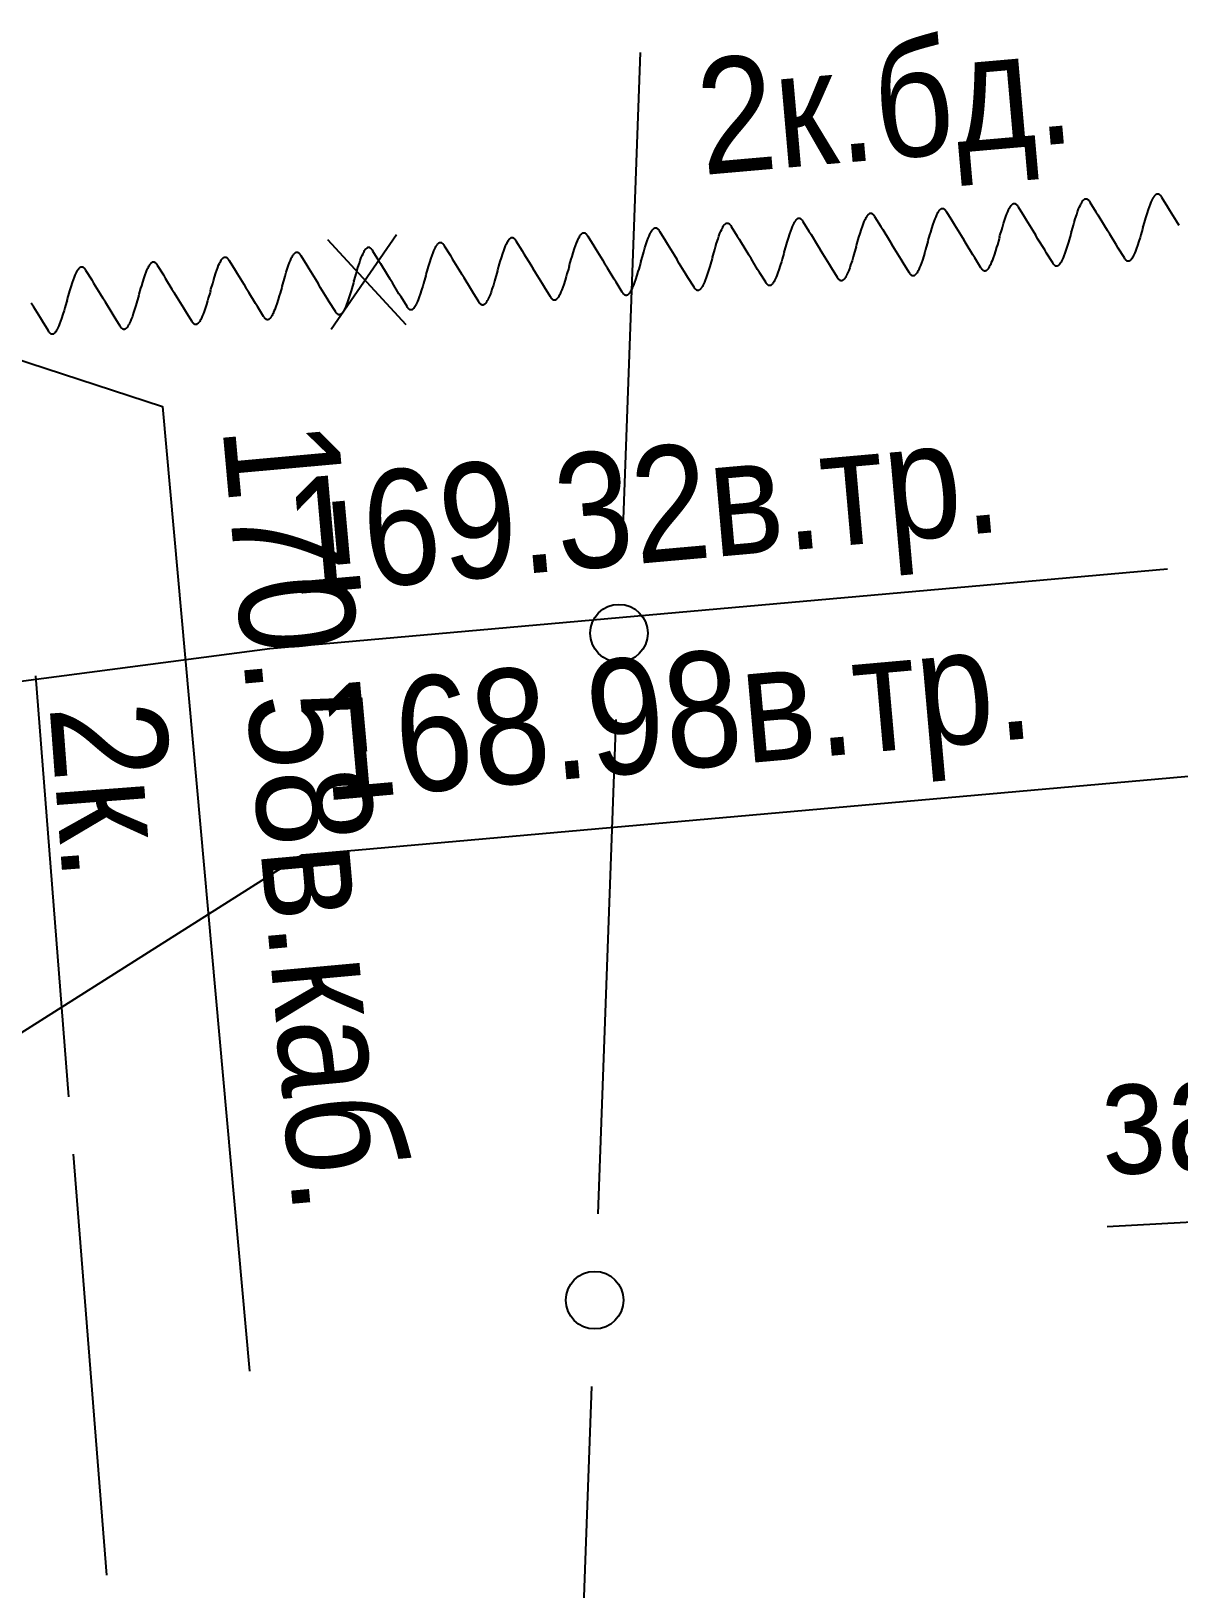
# Model space of a CAD drawing. Header units: metres. Extents: x -3947 to -3704, y 4976 to 6609.
# Drawn here: x -3830.78 to -3820.81, y 5859.31 to 5872.83 of the extents above; entities that cross this region are included whole.
import ezdxf
from ezdxf.enums import TextEntityAlignment as Align

# ---------------------------------------------------------------- set-up
doc = ezdxf.new("R2010")
doc.units = ezdxf.units.M
doc.header["$MEASUREMENT"] = 0
for name, color, linetype, lineweight in [('Водопровод', 7, 'Continuous', 25), ('Кабели', 7, 'Continuous', 25), ('Кабель защиты', 7, 'Continuous', 25), ('Кабель электрический', 7, 'Continuous', 25), ('Подземные коммуникации', 7, 'Continuous', 25)]:
    doc.layers.add(name, color=color, linetype=linetype, lineweight=lineweight)
doc.styles.add('Style-RUSSIAN_1251', font='RUSSIAN_1251.shx')

msp = doc.modelspace()

# ---------------------------------------------------------------- linework, layer by layer
at = {"layer": 'Водопровод', "linetype": 'Continuous', "flags": 128}
for points in [[(-3839.97, 5865.994), (-3828.704, 5867.472), (-3820.912, 5868.162)], [(-3836.523, 5860.556), (-3828.424, 5865.683), (-3820.633, 5866.374)]]:
    msp.add_lwpolyline(points, dxfattribs=at)
at = {"layer": 'Кабели', "linetype": 'Continuous'}
for p, q in [((-3825.491, 5872.642), (-3825.647, 5868.354)), ((-3825.702, 5866.855), (-3825.857, 5862.568)), ((-3825.912, 5861.069), (-3826.068, 5856.782))]:
    msp.add_line(p, q, dxfattribs=at)
for centre in [(-3825.674, 5867.605), (-3825.885, 5861.819)]:
    msp.add_circle(centre, 0.25, dxfattribs=at)
at = {"layer": 'Кабель защиты', "linetype": 'Continuous'}
for p, q in [((-3828.202, 5871.019), (-3827.523, 5870.284)), ((-3827.604, 5871.061), (-3828.171, 5870.238))]:
    msp.add_line(p, q, dxfattribs=at)
at = {"layer": 'Кабель защиты', "linetype": 'Continuous', "flags": 128}
for points in [[(-3821.748, 5871.081), (-3821.744, 5871.096), (-3821.73, 5871.145), (-3821.723, 5871.167), (-3821.713, 5871.2), (-3821.701, 5871.236), (-3821.693, 5871.261), (-3821.684, 5871.285), (-3821.677, 5871.302), (-3821.669, 5871.319), (-3821.664, 5871.33), (-3821.659, 5871.338), (-3821.655, 5871.346), (-3821.653, 5871.349), (-3821.651, 5871.352), (-3821.647, 5871.357), (-3821.644, 5871.361), (-3821.642, 5871.363), (-3821.639, 5871.365), (-3821.637, 5871.368), (-3821.634, 5871.37), (-3821.632, 5871.371), (-3821.63, 5871.372), (-3821.629, 5871.373), (-3821.627, 5871.373), (-3821.626, 5871.374), (-3821.624, 5871.374), (-3821.622, 5871.374), (-3821.62, 5871.374), (-3821.619, 5871.374), (-3821.618, 5871.374), (-3821.617, 5871.374), (-3821.616, 5871.374), (-3821.615, 5871.374), (-3821.613, 5871.373), (-3821.612, 5871.372), (-3821.61, 5871.371), (-3821.608, 5871.371), (-3821.608, 5871.37), (-3821.606, 5871.369), (-3821.605, 5871.368), (-3821.604, 5871.367), (-3821.603, 5871.366), (-3821.6, 5871.364), (-3821.599, 5871.362), (-3821.597, 5871.359), (-3821.594, 5871.356), (-3821.591, 5871.352), (-3821.587, 5871.345), (-3821.534, 5871.261), (-3821.517, 5871.233), (-3821.459, 5871.139), (-3821.437, 5871.102)], [(-3821.126, 5871.124), (-3821.121, 5871.138), (-3821.107, 5871.187), (-3821.1, 5871.209), (-3821.09, 5871.242), (-3821.079, 5871.279), (-3821.07, 5871.303), (-3821.061, 5871.327), (-3821.055, 5871.344), (-3821.047, 5871.361), (-3821.042, 5871.372), (-3821.037, 5871.381), (-3821.032, 5871.388), (-3821.03, 5871.391), (-3821.028, 5871.394), (-3821.024, 5871.4), (-3821.022, 5871.403), (-3821.019, 5871.405), (-3821.017, 5871.408), (-3821.014, 5871.41), (-3821.011, 5871.412), (-3821.009, 5871.413), (-3821.008, 5871.414), (-3821.006, 5871.415), (-3821.005, 5871.415), (-3821.003, 5871.416), (-3821.001, 5871.416), (-3821, 5871.417), (-3820.998, 5871.417), (-3820.997, 5871.417), (-3820.996, 5871.416), (-3820.995, 5871.416), (-3820.993, 5871.416), (-3820.992, 5871.416), (-3820.991, 5871.415), (-3820.989, 5871.415), (-3820.987, 5871.414), (-3820.986, 5871.413), (-3820.985, 5871.412), (-3820.984, 5871.411), (-3820.982, 5871.41), (-3820.981, 5871.409), (-3820.98, 5871.408), (-3820.978, 5871.406), (-3820.976, 5871.404), (-3820.974, 5871.402), (-3820.971, 5871.398), (-3820.969, 5871.394), (-3820.965, 5871.387), (-3820.912, 5871.303), (-3820.895, 5871.275), (-3820.837, 5871.181), (-3820.814, 5871.145)], [(-3823.616, 5870.955), (-3823.612, 5870.969), (-3823.597, 5871.019), (-3823.591, 5871.04), (-3823.581, 5871.073), (-3823.569, 5871.11), (-3823.561, 5871.134), (-3823.552, 5871.158), (-3823.545, 5871.175), (-3823.537, 5871.193), (-3823.532, 5871.203), (-3823.527, 5871.212), (-3823.523, 5871.219), (-3823.521, 5871.222), (-3823.519, 5871.226), (-3823.515, 5871.231), (-3823.512, 5871.234), (-3823.51, 5871.236), (-3823.507, 5871.239), (-3823.505, 5871.241), (-3823.502, 5871.243), (-3823.499, 5871.245), (-3823.498, 5871.245), (-3823.497, 5871.246), (-3823.495, 5871.247), (-3823.494, 5871.247), (-3823.492, 5871.247), (-3823.49, 5871.248), (-3823.488, 5871.248), (-3823.487, 5871.248), (-3823.486, 5871.248), (-3823.485, 5871.247), (-3823.484, 5871.247), (-3823.482, 5871.247), (-3823.481, 5871.246), (-3823.479, 5871.246), (-3823.477, 5871.245), (-3823.476, 5871.244), (-3823.475, 5871.243), (-3823.474, 5871.243), (-3823.473, 5871.242), (-3823.471, 5871.241), (-3823.47, 5871.24), (-3823.468, 5871.237), (-3823.467, 5871.235), (-3823.464, 5871.233), (-3823.462, 5871.229), (-3823.459, 5871.225), (-3823.455, 5871.219), (-3823.402, 5871.134), (-3823.385, 5871.106), (-3823.327, 5871.012), (-3823.305, 5870.976)], [(-3822.993, 5870.997), (-3822.989, 5871.012), (-3822.975, 5871.061), (-3822.968, 5871.083), (-3822.958, 5871.116), (-3822.946, 5871.152), (-3822.938, 5871.177), (-3822.929, 5871.2), (-3822.922, 5871.218), (-3822.914, 5871.235), (-3822.909, 5871.245), (-3822.905, 5871.254), (-3822.9, 5871.262), (-3822.898, 5871.265), (-3822.896, 5871.268), (-3822.892, 5871.273), (-3822.889, 5871.276), (-3822.887, 5871.279), (-3822.885, 5871.281), (-3822.882, 5871.283), (-3822.879, 5871.285), (-3822.877, 5871.287), (-3822.875, 5871.288), (-3822.874, 5871.288), (-3822.872, 5871.289), (-3822.871, 5871.289), (-3822.869, 5871.29), (-3822.867, 5871.29), (-3822.865, 5871.29), (-3822.864, 5871.29), (-3822.863, 5871.29), (-3822.862, 5871.29), (-3822.861, 5871.289), (-3822.86, 5871.289), (-3822.858, 5871.289), (-3822.857, 5871.288), (-3822.855, 5871.287), (-3822.854, 5871.286), (-3822.853, 5871.286), (-3822.851, 5871.285), (-3822.85, 5871.284), (-3822.849, 5871.283), (-3822.848, 5871.282), (-3822.845, 5871.279), (-3822.844, 5871.278), (-3822.842, 5871.275), (-3822.839, 5871.271), (-3822.837, 5871.268), (-3822.832, 5871.261), (-3822.779, 5871.176), (-3822.762, 5871.148), (-3822.705, 5871.055), (-3822.682, 5871.018)], [(-3822.371, 5871.039), (-3822.367, 5871.054), (-3822.352, 5871.103), (-3822.346, 5871.125), (-3822.336, 5871.158), (-3822.324, 5871.194), (-3822.315, 5871.219), (-3822.307, 5871.243), (-3822.3, 5871.26), (-3822.292, 5871.277), (-3822.287, 5871.288), (-3822.282, 5871.296), (-3822.278, 5871.304), (-3822.276, 5871.307), (-3822.273, 5871.31), (-3822.269, 5871.315), (-3822.267, 5871.318), (-3822.265, 5871.321), (-3822.262, 5871.323), (-3822.26, 5871.325), (-3822.256, 5871.328), (-3822.254, 5871.329), (-3822.253, 5871.33), (-3822.251, 5871.33), (-3822.25, 5871.331), (-3822.249, 5871.331), (-3822.246, 5871.332), (-3822.245, 5871.332), (-3822.243, 5871.332), (-3822.242, 5871.332), (-3822.241, 5871.332), (-3822.24, 5871.332), (-3822.238, 5871.332), (-3822.237, 5871.331), (-3822.236, 5871.331), (-3822.234, 5871.33), (-3822.232, 5871.329), (-3822.231, 5871.329), (-3822.23, 5871.328), (-3822.229, 5871.327), (-3822.227, 5871.326), (-3822.226, 5871.325), (-3822.225, 5871.324), (-3822.223, 5871.322), (-3822.221, 5871.32), (-3822.219, 5871.317), (-3822.216, 5871.313), (-3822.214, 5871.31), (-3822.21, 5871.303), (-3822.157, 5871.219), (-3822.14, 5871.19), (-3822.082, 5871.097), (-3822.06, 5871.06)], [(-3825.484, 5870.828), (-3825.479, 5870.843), (-3825.465, 5870.892), (-3825.458, 5870.914), (-3825.448, 5870.947), (-3825.437, 5870.983), (-3825.428, 5871.008), (-3825.419, 5871.032), (-3825.413, 5871.049), (-3825.405, 5871.066), (-3825.4, 5871.077), (-3825.395, 5871.085), (-3825.39, 5871.093), (-3825.388, 5871.096), (-3825.386, 5871.099), (-3825.382, 5871.104), (-3825.38, 5871.107), (-3825.377, 5871.11), (-3825.375, 5871.112), (-3825.372, 5871.114), (-3825.369, 5871.117), (-3825.367, 5871.118), (-3825.366, 5871.119), (-3825.364, 5871.119), (-3825.363, 5871.12), (-3825.361, 5871.12), (-3825.359, 5871.121), (-3825.358, 5871.121), (-3825.356, 5871.121), (-3825.355, 5871.121), (-3825.354, 5871.121), (-3825.353, 5871.121), (-3825.351, 5871.121), (-3825.35, 5871.12), (-3825.349, 5871.12), (-3825.347, 5871.119), (-3825.345, 5871.118), (-3825.344, 5871.118), (-3825.343, 5871.117), (-3825.342, 5871.116), (-3825.34, 5871.115), (-3825.339, 5871.114), (-3825.338, 5871.113), (-3825.336, 5871.111), (-3825.334, 5871.109), (-3825.332, 5871.106), (-3825.329, 5871.102), (-3825.327, 5871.099), (-3825.323, 5871.092), (-3825.27, 5871.008), (-3825.253, 5870.979), (-3825.195, 5870.886), (-3825.172, 5870.849)], [(-3824.861, 5870.87), (-3824.857, 5870.885), (-3824.842, 5870.934), (-3824.836, 5870.956), (-3824.826, 5870.989), (-3824.814, 5871.025), (-3824.806, 5871.05), (-3824.797, 5871.074), (-3824.79, 5871.091), (-3824.782, 5871.108), (-3824.777, 5871.119), (-3824.772, 5871.127), (-3824.768, 5871.135), (-3824.766, 5871.138), (-3824.764, 5871.141), (-3824.76, 5871.146), (-3824.757, 5871.15), (-3824.755, 5871.152), (-3824.752, 5871.154), (-3824.75, 5871.157), (-3824.747, 5871.159), (-3824.745, 5871.16), (-3824.743, 5871.161), (-3824.742, 5871.162), (-3824.74, 5871.162), (-3824.739, 5871.163), (-3824.737, 5871.163), (-3824.735, 5871.163), (-3824.733, 5871.163), (-3824.732, 5871.163), (-3824.731, 5871.163), (-3824.73, 5871.163), (-3824.729, 5871.163), (-3824.728, 5871.163), (-3824.726, 5871.162), (-3824.725, 5871.161), (-3824.723, 5871.16), (-3824.721, 5871.16), (-3824.72, 5871.159), (-3824.719, 5871.158), (-3824.718, 5871.157), (-3824.717, 5871.156), (-3824.715, 5871.155), (-3824.713, 5871.153), (-3824.712, 5871.151), (-3824.709, 5871.148), (-3824.707, 5871.145), (-3824.704, 5871.141), (-3824.7, 5871.134), (-3824.647, 5871.05), (-3824.63, 5871.022), (-3824.572, 5870.928), (-3824.55, 5870.891)], [(-3824.239, 5870.913), (-3824.234, 5870.927), (-3824.22, 5870.976), (-3824.213, 5870.998), (-3824.203, 5871.031), (-3824.192, 5871.068), (-3824.183, 5871.092), (-3824.174, 5871.116), (-3824.167, 5871.133), (-3824.16, 5871.15), (-3824.154, 5871.161), (-3824.15, 5871.17), (-3824.145, 5871.177), (-3824.143, 5871.18), (-3824.141, 5871.183), (-3824.137, 5871.189), (-3824.134, 5871.192), (-3824.132, 5871.194), (-3824.13, 5871.197), (-3824.127, 5871.199), (-3824.124, 5871.201), (-3824.122, 5871.202), (-3824.121, 5871.203), (-3824.119, 5871.204), (-3824.118, 5871.204), (-3824.116, 5871.205), (-3824.114, 5871.205), (-3824.112, 5871.206), (-3824.11, 5871.206), (-3824.11, 5871.206), (-3824.108, 5871.205), (-3824.107, 5871.205), (-3824.106, 5871.205), (-3824.105, 5871.205), (-3824.104, 5871.204), (-3824.102, 5871.204), (-3824.1, 5871.203), (-3824.099, 5871.202), (-3824.098, 5871.201), (-3824.097, 5871.2), (-3824.095, 5871.199), (-3824.094, 5871.198), (-3824.093, 5871.197), (-3824.091, 5871.195), (-3824.089, 5871.193), (-3824.087, 5871.191), (-3824.084, 5871.187), (-3824.082, 5871.183), (-3824.077, 5871.176), (-3824.025, 5871.092), (-3824.007, 5871.064), (-3823.95, 5870.97), (-3823.927, 5870.934)], [(-3821.748, 5871.081), (-3821.752, 5871.067), (-3821.767, 5871.018), (-3821.773, 5870.996), (-3821.783, 5870.963), (-3821.795, 5870.926), (-3821.804, 5870.902), (-3821.812, 5870.878), (-3821.819, 5870.861), (-3821.827, 5870.843), (-3821.832, 5870.833), (-3821.837, 5870.824), (-3821.841, 5870.817), (-3821.843, 5870.814), (-3821.846, 5870.811), (-3821.85, 5870.805), (-3821.852, 5870.802), (-3821.854, 5870.8), (-3821.857, 5870.797), (-3821.859, 5870.795), (-3821.863, 5870.793), (-3821.865, 5870.792), (-3821.866, 5870.791), (-3821.868, 5870.79), (-3821.869, 5870.79), (-3821.871, 5870.789), (-3821.873, 5870.789), (-3821.874, 5870.788), (-3821.876, 5870.788), (-3821.877, 5870.788), (-3821.878, 5870.788), (-3821.879, 5870.789), (-3821.881, 5870.789), (-3821.882, 5870.789), (-3821.883, 5870.79), (-3821.885, 5870.79), (-3821.887, 5870.791), (-3821.888, 5870.792), (-3821.889, 5870.793), (-3821.89, 5870.794), (-3821.892, 5870.795), (-3821.893, 5870.796), (-3821.894, 5870.797), (-3821.896, 5870.799), (-3821.898, 5870.801), (-3821.9, 5870.803), (-3821.903, 5870.807), (-3821.905, 5870.811), (-3821.909, 5870.818), (-3821.962, 5870.902), (-3821.979, 5870.93), (-3822.037, 5871.024), (-3822.059, 5871.06)], [(-3821.126, 5871.124), (-3821.13, 5871.109), (-3821.144, 5871.06), (-3821.151, 5871.038), (-3821.161, 5871.005), (-3821.173, 5870.969), (-3821.181, 5870.944), (-3821.19, 5870.92), (-3821.197, 5870.903), (-3821.205, 5870.886), (-3821.21, 5870.875), (-3821.214, 5870.867), (-3821.219, 5870.859), (-3821.221, 5870.856), (-3821.223, 5870.853), (-3821.227, 5870.848), (-3821.23, 5870.844), (-3821.232, 5870.842), (-3821.234, 5870.84), (-3821.237, 5870.837), (-3821.24, 5870.835), (-3821.242, 5870.834), (-3821.244, 5870.833), (-3821.245, 5870.832), (-3821.247, 5870.832), (-3821.248, 5870.831), (-3821.25, 5870.831), (-3821.252, 5870.831), (-3821.254, 5870.831), (-3821.255, 5870.831), (-3821.256, 5870.831), (-3821.257, 5870.831), (-3821.258, 5870.831), (-3821.259, 5870.831), (-3821.261, 5870.832), (-3821.262, 5870.832), (-3821.264, 5870.833), (-3821.265, 5870.834), (-3821.266, 5870.835), (-3821.268, 5870.836), (-3821.269, 5870.837), (-3821.27, 5870.838), (-3821.271, 5870.839), (-3821.274, 5870.841), (-3821.275, 5870.843), (-3821.277, 5870.846), (-3821.28, 5870.849), (-3821.282, 5870.853), (-3821.287, 5870.86), (-3821.34, 5870.944), (-3821.357, 5870.972), (-3821.414, 5871.066), (-3821.437, 5871.102)], [(-3827.974, 5870.659), (-3827.97, 5870.674), (-3827.955, 5870.723), (-3827.949, 5870.745), (-3827.939, 5870.778), (-3827.927, 5870.814), (-3827.919, 5870.839), (-3827.91, 5870.863), (-3827.903, 5870.88), (-3827.895, 5870.897), (-3827.89, 5870.908), (-3827.885, 5870.916), (-3827.881, 5870.924), (-3827.879, 5870.927), (-3827.877, 5870.93), (-3827.873, 5870.935), (-3827.87, 5870.939), (-3827.868, 5870.941), (-3827.865, 5870.943), (-3827.863, 5870.946), (-3827.86, 5870.948), (-3827.857, 5870.949), (-3827.856, 5870.95), (-3827.855, 5870.951), (-3827.853, 5870.951), (-3827.852, 5870.952), (-3827.85, 5870.952), (-3827.848, 5870.952), (-3827.846, 5870.952), (-3827.845, 5870.952), (-3827.844, 5870.952), (-3827.843, 5870.952), (-3827.842, 5870.952), (-3827.84, 5870.952), (-3827.839, 5870.951), (-3827.837, 5870.95), (-3827.835, 5870.949), (-3827.834, 5870.949), (-3827.833, 5870.948), (-3827.832, 5870.947), (-3827.831, 5870.946), (-3827.829, 5870.945), (-3827.828, 5870.944), (-3827.826, 5870.942), (-3827.825, 5870.94), (-3827.822, 5870.937), (-3827.82, 5870.934), (-3827.817, 5870.93), (-3827.813, 5870.923), (-3827.76, 5870.839), (-3827.743, 5870.811), (-3827.685, 5870.717), (-3827.663, 5870.68)], [(-3827.351, 5870.702), (-3827.347, 5870.716), (-3827.333, 5870.765), (-3827.326, 5870.787), (-3827.316, 5870.82), (-3827.304, 5870.857), (-3827.296, 5870.881), (-3827.287, 5870.905), (-3827.28, 5870.922), (-3827.272, 5870.939), (-3827.267, 5870.95), (-3827.263, 5870.959), (-3827.258, 5870.966), (-3827.256, 5870.969), (-3827.254, 5870.972), (-3827.25, 5870.978), (-3827.247, 5870.981), (-3827.245, 5870.983), (-3827.243, 5870.986), (-3827.24, 5870.988), (-3827.237, 5870.99), (-3827.235, 5870.991), (-3827.233, 5870.992), (-3827.232, 5870.993), (-3827.23, 5870.993), (-3827.229, 5870.994), (-3827.227, 5870.994), (-3827.225, 5870.995), (-3827.223, 5870.995), (-3827.222, 5870.995), (-3827.221, 5870.994), (-3827.22, 5870.994), (-3827.219, 5870.994), (-3827.218, 5870.994), (-3827.216, 5870.993), (-3827.215, 5870.993), (-3827.213, 5870.992), (-3827.212, 5870.991), (-3827.211, 5870.99), (-3827.209, 5870.989), (-3827.208, 5870.988), (-3827.207, 5870.987), (-3827.206, 5870.986), (-3827.203, 5870.984), (-3827.202, 5870.982), (-3827.2, 5870.98), (-3827.197, 5870.976), (-3827.195, 5870.972), (-3827.19, 5870.965), (-3827.137, 5870.881), (-3827.12, 5870.853), (-3827.063, 5870.759), (-3827.04, 5870.723)], [(-3826.729, 5870.744), (-3826.725, 5870.758), (-3826.71, 5870.808), (-3826.704, 5870.829), (-3826.694, 5870.862), (-3826.682, 5870.899), (-3826.673, 5870.923), (-3826.665, 5870.947), (-3826.658, 5870.964), (-3826.65, 5870.982), (-3826.645, 5870.992), (-3826.64, 5871.001), (-3826.636, 5871.008), (-3826.634, 5871.011), (-3826.631, 5871.015), (-3826.627, 5871.02), (-3826.625, 5871.023), (-3826.623, 5871.025), (-3826.62, 5871.028), (-3826.618, 5871.03), (-3826.614, 5871.032), (-3826.612, 5871.034), (-3826.611, 5871.034), (-3826.609, 5871.035), (-3826.608, 5871.036), (-3826.607, 5871.036), (-3826.604, 5871.036), (-3826.603, 5871.037), (-3826.601, 5871.037), (-3826.6, 5871.037), (-3826.599, 5871.037), (-3826.598, 5871.037), (-3826.596, 5871.036), (-3826.595, 5871.036), (-3826.594, 5871.035), (-3826.592, 5871.035), (-3826.59, 5871.034), (-3826.589, 5871.033), (-3826.588, 5871.032), (-3826.587, 5871.032), (-3826.585, 5871.031), (-3826.584, 5871.03), (-3826.583, 5871.029), (-3826.581, 5871.026), (-3826.579, 5871.024), (-3826.577, 5871.022), (-3826.574, 5871.018), (-3826.572, 5871.014), (-3826.568, 5871.008), (-3826.515, 5870.923), (-3826.498, 5870.895), (-3826.44, 5870.801), (-3826.418, 5870.765)], [(-3826.106, 5870.786), (-3826.102, 5870.801), (-3826.088, 5870.85), (-3826.081, 5870.872), (-3826.071, 5870.905), (-3826.059, 5870.941), (-3826.051, 5870.966), (-3826.042, 5870.989), (-3826.035, 5871.007), (-3826.027, 5871.024), (-3826.022, 5871.034), (-3826.017, 5871.043), (-3826.013, 5871.051), (-3826.011, 5871.054), (-3826.009, 5871.057), (-3826.005, 5871.062), (-3826.002, 5871.065), (-3826, 5871.068), (-3825.997, 5871.07), (-3825.995, 5871.072), (-3825.992, 5871.074), (-3825.99, 5871.076), (-3825.988, 5871.077), (-3825.987, 5871.077), (-3825.985, 5871.078), (-3825.984, 5871.078), (-3825.982, 5871.079), (-3825.98, 5871.079), (-3825.978, 5871.079), (-3825.977, 5871.079), (-3825.976, 5871.079), (-3825.975, 5871.079), (-3825.974, 5871.078), (-3825.973, 5871.078), (-3825.971, 5871.078), (-3825.97, 5871.077), (-3825.968, 5871.076), (-3825.966, 5871.075), (-3825.966, 5871.075), (-3825.964, 5871.074), (-3825.963, 5871.073), (-3825.962, 5871.072), (-3825.961, 5871.071), (-3825.958, 5871.068), (-3825.957, 5871.067), (-3825.955, 5871.064), (-3825.952, 5871.06), (-3825.949, 5871.057), (-3825.945, 5871.05), (-3825.892, 5870.965), (-3825.875, 5870.937), (-3825.817, 5870.844), (-3825.795, 5870.807)], [(-3823.616, 5870.955), (-3823.62, 5870.94), (-3823.635, 5870.891), (-3823.641, 5870.869), (-3823.651, 5870.836), (-3823.663, 5870.8), (-3823.671, 5870.775), (-3823.68, 5870.751), (-3823.687, 5870.734), (-3823.695, 5870.717), (-3823.7, 5870.706), (-3823.705, 5870.698), (-3823.709, 5870.69), (-3823.711, 5870.687), (-3823.713, 5870.684), (-3823.717, 5870.679), (-3823.72, 5870.676), (-3823.722, 5870.673), (-3823.725, 5870.671), (-3823.727, 5870.669), (-3823.73, 5870.666), (-3823.732, 5870.665), (-3823.734, 5870.664), (-3823.735, 5870.664), (-3823.737, 5870.663), (-3823.738, 5870.663), (-3823.74, 5870.662), (-3823.742, 5870.662), (-3823.744, 5870.662), (-3823.745, 5870.662), (-3823.746, 5870.662), (-3823.747, 5870.662), (-3823.748, 5870.662), (-3823.749, 5870.663), (-3823.751, 5870.663), (-3823.752, 5870.664), (-3823.754, 5870.665), (-3823.756, 5870.665), (-3823.757, 5870.666), (-3823.758, 5870.667), (-3823.759, 5870.668), (-3823.76, 5870.669), (-3823.762, 5870.67), (-3823.764, 5870.672), (-3823.765, 5870.674), (-3823.768, 5870.677), (-3823.77, 5870.681), (-3823.773, 5870.684), (-3823.777, 5870.691), (-3823.83, 5870.775), (-3823.847, 5870.804), (-3823.905, 5870.897), (-3823.927, 5870.934)], [(-3822.993, 5870.997), (-3822.998, 5870.982), (-3823.012, 5870.933), (-3823.019, 5870.911), (-3823.029, 5870.878), (-3823.04, 5870.842), (-3823.049, 5870.817), (-3823.058, 5870.794), (-3823.064, 5870.776), (-3823.072, 5870.759), (-3823.077, 5870.749), (-3823.082, 5870.74), (-3823.087, 5870.732), (-3823.089, 5870.729), (-3823.091, 5870.726), (-3823.095, 5870.721), (-3823.097, 5870.718), (-3823.1, 5870.715), (-3823.102, 5870.713), (-3823.105, 5870.711), (-3823.108, 5870.708), (-3823.11, 5870.707), (-3823.111, 5870.706), (-3823.113, 5870.706), (-3823.114, 5870.705), (-3823.116, 5870.705), (-3823.118, 5870.704), (-3823.119, 5870.704), (-3823.121, 5870.704), (-3823.122, 5870.704), (-3823.123, 5870.704), (-3823.125, 5870.704), (-3823.126, 5870.704), (-3823.127, 5870.705), (-3823.128, 5870.705), (-3823.13, 5870.706), (-3823.132, 5870.707), (-3823.133, 5870.708), (-3823.134, 5870.708), (-3823.135, 5870.709), (-3823.137, 5870.71), (-3823.138, 5870.711), (-3823.139, 5870.712), (-3823.141, 5870.715), (-3823.143, 5870.716), (-3823.145, 5870.719), (-3823.148, 5870.723), (-3823.15, 5870.726), (-3823.155, 5870.733), (-3823.207, 5870.818), (-3823.225, 5870.846), (-3823.282, 5870.939), (-3823.305, 5870.976)], [(-3822.371, 5871.039), (-3822.375, 5871.025), (-3822.389, 5870.975), (-3822.396, 5870.953), (-3822.406, 5870.921), (-3822.418, 5870.884), (-3822.426, 5870.86), (-3822.435, 5870.836), (-3822.442, 5870.819), (-3822.45, 5870.801), (-3822.455, 5870.791), (-3822.46, 5870.782), (-3822.464, 5870.775), (-3822.466, 5870.772), (-3822.468, 5870.768), (-3822.472, 5870.763), (-3822.475, 5870.76), (-3822.477, 5870.758), (-3822.48, 5870.755), (-3822.482, 5870.753), (-3822.485, 5870.751), (-3822.487, 5870.749), (-3822.489, 5870.749), (-3822.49, 5870.748), (-3822.492, 5870.747), (-3822.493, 5870.747), (-3822.495, 5870.746), (-3822.497, 5870.746), (-3822.499, 5870.746), (-3822.5, 5870.746), (-3822.501, 5870.746), (-3822.502, 5870.746), (-3822.503, 5870.747), (-3822.504, 5870.747), (-3822.506, 5870.747), (-3822.507, 5870.748), (-3822.509, 5870.749), (-3822.511, 5870.75), (-3822.512, 5870.75), (-3822.513, 5870.751), (-3822.514, 5870.752), (-3822.515, 5870.753), (-3822.516, 5870.754), (-3822.519, 5870.757), (-3822.52, 5870.758), (-3822.522, 5870.761), (-3822.525, 5870.765), (-3822.528, 5870.768), (-3822.532, 5870.775), (-3822.585, 5870.86), (-3822.602, 5870.888), (-3822.66, 5870.981), (-3822.682, 5871.018)], [(-3829.842, 5870.533), (-3829.837, 5870.547), (-3829.823, 5870.597), (-3829.816, 5870.618), (-3829.806, 5870.651), (-3829.795, 5870.688), (-3829.786, 5870.712), (-3829.777, 5870.736), (-3829.771, 5870.753), (-3829.763, 5870.771), (-3829.758, 5870.781), (-3829.753, 5870.79), (-3829.748, 5870.797), (-3829.746, 5870.8), (-3829.744, 5870.804), (-3829.74, 5870.809), (-3829.738, 5870.812), (-3829.735, 5870.814), (-3829.733, 5870.817), (-3829.73, 5870.819), (-3829.727, 5870.821), (-3829.725, 5870.823), (-3829.724, 5870.823), (-3829.722, 5870.824), (-3829.721, 5870.825), (-3829.719, 5870.825), (-3829.717, 5870.825), (-3829.716, 5870.826), (-3829.714, 5870.826), (-3829.713, 5870.826), (-3829.712, 5870.826), (-3829.711, 5870.826), (-3829.709, 5870.825), (-3829.708, 5870.825), (-3829.707, 5870.824), (-3829.705, 5870.824), (-3829.703, 5870.823), (-3829.702, 5870.822), (-3829.701, 5870.821), (-3829.7, 5870.821), (-3829.698, 5870.82), (-3829.697, 5870.819), (-3829.696, 5870.818), (-3829.694, 5870.815), (-3829.692, 5870.813), (-3829.69, 5870.811), (-3829.687, 5870.807), (-3829.685, 5870.803), (-3829.681, 5870.797), (-3829.628, 5870.712), (-3829.611, 5870.684), (-3829.553, 5870.59), (-3829.53, 5870.554)], [(-3829.219, 5870.575), (-3829.215, 5870.59), (-3829.2, 5870.639), (-3829.194, 5870.661), (-3829.184, 5870.694), (-3829.172, 5870.73), (-3829.164, 5870.755), (-3829.155, 5870.778), (-3829.148, 5870.796), (-3829.14, 5870.813), (-3829.135, 5870.823), (-3829.13, 5870.832), (-3829.126, 5870.84), (-3829.124, 5870.843), (-3829.122, 5870.846), (-3829.118, 5870.851), (-3829.115, 5870.854), (-3829.113, 5870.857), (-3829.11, 5870.859), (-3829.108, 5870.861), (-3829.105, 5870.863), (-3829.103, 5870.865), (-3829.101, 5870.866), (-3829.1, 5870.866), (-3829.098, 5870.867), (-3829.097, 5870.867), (-3829.095, 5870.868), (-3829.093, 5870.868), (-3829.091, 5870.868), (-3829.09, 5870.868), (-3829.089, 5870.868), (-3829.088, 5870.868), (-3829.087, 5870.867), (-3829.086, 5870.867), (-3829.084, 5870.867), (-3829.083, 5870.866), (-3829.081, 5870.865), (-3829.079, 5870.864), (-3829.078, 5870.864), (-3829.077, 5870.863), (-3829.076, 5870.862), (-3829.075, 5870.861), (-3829.073, 5870.86), (-3829.071, 5870.857), (-3829.07, 5870.856), (-3829.067, 5870.853), (-3829.065, 5870.849), (-3829.062, 5870.846), (-3829.058, 5870.839), (-3829.005, 5870.754), (-3828.988, 5870.726), (-3828.93, 5870.633), (-3828.908, 5870.596)], [(-3828.597, 5870.617), (-3828.592, 5870.632), (-3828.578, 5870.681), (-3828.571, 5870.703), (-3828.561, 5870.736), (-3828.55, 5870.772), (-3828.541, 5870.797), (-3828.532, 5870.821), (-3828.525, 5870.838), (-3828.518, 5870.855), (-3828.512, 5870.866), (-3828.508, 5870.874), (-3828.503, 5870.882), (-3828.501, 5870.885), (-3828.499, 5870.888), (-3828.495, 5870.893), (-3828.492, 5870.896), (-3828.49, 5870.899), (-3828.488, 5870.901), (-3828.485, 5870.903), (-3828.482, 5870.906), (-3828.48, 5870.907), (-3828.479, 5870.908), (-3828.477, 5870.908), (-3828.476, 5870.909), (-3828.474, 5870.909), (-3828.472, 5870.91), (-3828.47, 5870.91), (-3828.468, 5870.91), (-3828.468, 5870.91), (-3828.466, 5870.91), (-3828.465, 5870.91), (-3828.464, 5870.91), (-3828.463, 5870.909), (-3828.462, 5870.909), (-3828.46, 5870.908), (-3828.458, 5870.907), (-3828.457, 5870.907), (-3828.456, 5870.906), (-3828.455, 5870.905), (-3828.453, 5870.904), (-3828.452, 5870.903), (-3828.451, 5870.902), (-3828.449, 5870.9), (-3828.447, 5870.898), (-3828.445, 5870.895), (-3828.442, 5870.891), (-3828.44, 5870.888), (-3828.435, 5870.881), (-3828.383, 5870.797), (-3828.365, 5870.768), (-3828.308, 5870.675), (-3828.285, 5870.638)], [(-3825.484, 5870.828), (-3825.488, 5870.814), (-3825.502, 5870.764), (-3825.509, 5870.743), (-3825.519, 5870.71), (-3825.531, 5870.673), (-3825.539, 5870.649), (-3825.548, 5870.625), (-3825.555, 5870.608), (-3825.563, 5870.59), (-3825.568, 5870.58), (-3825.572, 5870.571), (-3825.577, 5870.564), (-3825.579, 5870.561), (-3825.581, 5870.557), (-3825.585, 5870.552), (-3825.588, 5870.549), (-3825.59, 5870.547), (-3825.592, 5870.544), (-3825.595, 5870.542), (-3825.598, 5870.54), (-3825.6, 5870.538), (-3825.602, 5870.538), (-3825.603, 5870.537), (-3825.605, 5870.536), (-3825.606, 5870.536), (-3825.608, 5870.535), (-3825.61, 5870.535), (-3825.612, 5870.535), (-3825.613, 5870.535), (-3825.614, 5870.535), (-3825.615, 5870.535), (-3825.616, 5870.536), (-3825.617, 5870.536), (-3825.619, 5870.536), (-3825.62, 5870.537), (-3825.622, 5870.538), (-3825.623, 5870.539), (-3825.624, 5870.539), (-3825.626, 5870.54), (-3825.627, 5870.541), (-3825.628, 5870.542), (-3825.629, 5870.543), (-3825.632, 5870.546), (-3825.633, 5870.547), (-3825.635, 5870.55), (-3825.638, 5870.554), (-3825.64, 5870.557), (-3825.645, 5870.564), (-3825.698, 5870.649), (-3825.715, 5870.677), (-3825.772, 5870.77), (-3825.795, 5870.807)], [(-3824.861, 5870.87), (-3824.865, 5870.856), (-3824.88, 5870.807), (-3824.886, 5870.785), (-3824.896, 5870.752), (-3824.908, 5870.715), (-3824.916, 5870.691), (-3824.925, 5870.667), (-3824.932, 5870.65), (-3824.94, 5870.632), (-3824.945, 5870.622), (-3824.95, 5870.613), (-3824.954, 5870.606), (-3824.956, 5870.603), (-3824.958, 5870.6), (-3824.962, 5870.594), (-3824.965, 5870.591), (-3824.967, 5870.589), (-3824.97, 5870.586), (-3824.972, 5870.584), (-3824.975, 5870.582), (-3824.978, 5870.581), (-3824.979, 5870.58), (-3824.98, 5870.579), (-3824.982, 5870.579), (-3824.983, 5870.578), (-3824.985, 5870.578), (-3824.987, 5870.577), (-3824.989, 5870.577), (-3824.99, 5870.577), (-3824.991, 5870.577), (-3824.992, 5870.578), (-3824.993, 5870.578), (-3824.995, 5870.578), (-3824.996, 5870.579), (-3824.998, 5870.579), (-3825, 5870.58), (-3825.001, 5870.581), (-3825.002, 5870.582), (-3825.003, 5870.583), (-3825.004, 5870.584), (-3825.006, 5870.585), (-3825.007, 5870.586), (-3825.009, 5870.588), (-3825.011, 5870.59), (-3825.013, 5870.592), (-3825.016, 5870.596), (-3825.018, 5870.6), (-3825.022, 5870.607), (-3825.075, 5870.691), (-3825.092, 5870.719), (-3825.15, 5870.813), (-3825.172, 5870.849)], [(-3824.239, 5870.913), (-3824.243, 5870.898), (-3824.257, 5870.849), (-3824.264, 5870.827), (-3824.274, 5870.794), (-3824.285, 5870.758), (-3824.294, 5870.733), (-3824.303, 5870.709), (-3824.31, 5870.692), (-3824.317, 5870.675), (-3824.323, 5870.664), (-3824.327, 5870.656), (-3824.332, 5870.648), (-3824.334, 5870.645), (-3824.336, 5870.642), (-3824.34, 5870.637), (-3824.343, 5870.633), (-3824.345, 5870.631), (-3824.347, 5870.629), (-3824.35, 5870.626), (-3824.353, 5870.624), (-3824.355, 5870.623), (-3824.356, 5870.622), (-3824.358, 5870.621), (-3824.36, 5870.621), (-3824.361, 5870.62), (-3824.363, 5870.62), (-3824.365, 5870.62), (-3824.367, 5870.62), (-3824.367, 5870.62), (-3824.369, 5870.62), (-3824.37, 5870.62), (-3824.371, 5870.62), (-3824.372, 5870.62), (-3824.373, 5870.621), (-3824.375, 5870.622), (-3824.377, 5870.622), (-3824.378, 5870.623), (-3824.379, 5870.624), (-3824.38, 5870.625), (-3824.382, 5870.626), (-3824.383, 5870.627), (-3824.384, 5870.628), (-3824.386, 5870.63), (-3824.388, 5870.632), (-3824.39, 5870.635), (-3824.393, 5870.638), (-3824.395, 5870.642), (-3824.4, 5870.649), (-3824.453, 5870.733), (-3824.47, 5870.761), (-3824.527, 5870.855), (-3824.55, 5870.891)], [(-3830.464, 5870.491), (-3830.46, 5870.505), (-3830.446, 5870.554), (-3830.439, 5870.576), (-3830.429, 5870.609), (-3830.417, 5870.646), (-3830.409, 5870.67), (-3830.4, 5870.694), (-3830.393, 5870.711), (-3830.385, 5870.728), (-3830.38, 5870.739), (-3830.375, 5870.748), (-3830.371, 5870.755), (-3830.369, 5870.758), (-3830.367, 5870.761), (-3830.363, 5870.767), (-3830.36, 5870.77), (-3830.358, 5870.772), (-3830.355, 5870.775), (-3830.353, 5870.777), (-3830.35, 5870.779), (-3830.348, 5870.78), (-3830.346, 5870.781), (-3830.345, 5870.782), (-3830.343, 5870.782), (-3830.342, 5870.783), (-3830.34, 5870.783), (-3830.338, 5870.784), (-3830.336, 5870.784), (-3830.335, 5870.784), (-3830.334, 5870.783), (-3830.333, 5870.783), (-3830.332, 5870.783), (-3830.331, 5870.783), (-3830.329, 5870.782), (-3830.328, 5870.782), (-3830.326, 5870.781), (-3830.324, 5870.78), (-3830.324, 5870.779), (-3830.322, 5870.778), (-3830.321, 5870.777), (-3830.32, 5870.776), (-3830.319, 5870.775), (-3830.316, 5870.773), (-3830.315, 5870.771), (-3830.313, 5870.769), (-3830.31, 5870.765), (-3830.307, 5870.761), (-3830.303, 5870.754), (-3830.25, 5870.67), (-3830.233, 5870.642), (-3830.175, 5870.548), (-3830.153, 5870.512)], [(-3827.351, 5870.702), (-3827.356, 5870.687), (-3827.37, 5870.638), (-3827.377, 5870.616), (-3827.387, 5870.583), (-3827.398, 5870.547), (-3827.407, 5870.522), (-3827.416, 5870.498), (-3827.422, 5870.481), (-3827.43, 5870.464), (-3827.435, 5870.453), (-3827.44, 5870.445), (-3827.445, 5870.437), (-3827.447, 5870.434), (-3827.449, 5870.431), (-3827.453, 5870.426), (-3827.455, 5870.422), (-3827.458, 5870.42), (-3827.46, 5870.418), (-3827.463, 5870.415), (-3827.466, 5870.413), (-3827.468, 5870.412), (-3827.469, 5870.411), (-3827.471, 5870.41), (-3827.472, 5870.41), (-3827.474, 5870.409), (-3827.476, 5870.409), (-3827.477, 5870.409), (-3827.479, 5870.409), (-3827.48, 5870.409), (-3827.481, 5870.409), (-3827.483, 5870.409), (-3827.484, 5870.409), (-3827.485, 5870.409), (-3827.486, 5870.41), (-3827.488, 5870.411), (-3827.49, 5870.411), (-3827.491, 5870.412), (-3827.492, 5870.413), (-3827.493, 5870.414), (-3827.495, 5870.415), (-3827.496, 5870.416), (-3827.497, 5870.417), (-3827.499, 5870.419), (-3827.501, 5870.421), (-3827.503, 5870.424), (-3827.506, 5870.427), (-3827.508, 5870.431), (-3827.513, 5870.438), (-3827.565, 5870.522), (-3827.583, 5870.55), (-3827.64, 5870.644), (-3827.663, 5870.68)], [(-3826.729, 5870.744), (-3826.733, 5870.729), (-3826.747, 5870.68), (-3826.754, 5870.658), (-3826.764, 5870.625), (-3826.776, 5870.589), (-3826.784, 5870.564), (-3826.793, 5870.54), (-3826.8, 5870.523), (-3826.808, 5870.506), (-3826.813, 5870.495), (-3826.818, 5870.487), (-3826.822, 5870.479), (-3826.824, 5870.476), (-3826.826, 5870.473), (-3826.83, 5870.468), (-3826.833, 5870.465), (-3826.835, 5870.462), (-3826.838, 5870.46), (-3826.84, 5870.458), (-3826.843, 5870.455), (-3826.845, 5870.454), (-3826.847, 5870.453), (-3826.848, 5870.453), (-3826.85, 5870.452), (-3826.851, 5870.452), (-3826.853, 5870.451), (-3826.855, 5870.451), (-3826.857, 5870.451), (-3826.858, 5870.451), (-3826.859, 5870.451), (-3826.86, 5870.451), (-3826.861, 5870.451), (-3826.862, 5870.452), (-3826.864, 5870.452), (-3826.865, 5870.453), (-3826.867, 5870.454), (-3826.869, 5870.454), (-3826.87, 5870.455), (-3826.871, 5870.456), (-3826.872, 5870.457), (-3826.873, 5870.458), (-3826.874, 5870.459), (-3826.877, 5870.461), (-3826.878, 5870.463), (-3826.88, 5870.466), (-3826.883, 5870.47), (-3826.886, 5870.473), (-3826.89, 5870.48), (-3826.943, 5870.564), (-3826.96, 5870.593), (-3827.018, 5870.686), (-3827.04, 5870.723)], [(-3826.106, 5870.786), (-3826.11, 5870.771), (-3826.125, 5870.722), (-3826.131, 5870.7), (-3826.141, 5870.667), (-3826.153, 5870.631), (-3826.162, 5870.606), (-3826.17, 5870.583), (-3826.177, 5870.565), (-3826.185, 5870.548), (-3826.19, 5870.538), (-3826.195, 5870.529), (-3826.199, 5870.521), (-3826.201, 5870.518), (-3826.204, 5870.515), (-3826.208, 5870.51), (-3826.21, 5870.507), (-3826.212, 5870.504), (-3826.215, 5870.502), (-3826.217, 5870.5), (-3826.221, 5870.497), (-3826.223, 5870.496), (-3826.224, 5870.495), (-3826.226, 5870.495), (-3826.227, 5870.494), (-3826.229, 5870.494), (-3826.231, 5870.493), (-3826.232, 5870.493), (-3826.234, 5870.493), (-3826.235, 5870.493), (-3826.236, 5870.493), (-3826.237, 5870.493), (-3826.239, 5870.493), (-3826.24, 5870.494), (-3826.241, 5870.494), (-3826.243, 5870.495), (-3826.245, 5870.496), (-3826.246, 5870.497), (-3826.247, 5870.497), (-3826.248, 5870.498), (-3826.25, 5870.499), (-3826.251, 5870.5), (-3826.252, 5870.501), (-3826.254, 5870.504), (-3826.256, 5870.505), (-3826.258, 5870.508), (-3826.261, 5870.512), (-3826.263, 5870.515), (-3826.267, 5870.522), (-3826.32, 5870.607), (-3826.337, 5870.635), (-3826.395, 5870.728), (-3826.417, 5870.765)], [(-3829.219, 5870.575), (-3829.223, 5870.56), (-3829.238, 5870.511), (-3829.244, 5870.489), (-3829.254, 5870.456), (-3829.266, 5870.42), (-3829.274, 5870.395), (-3829.283, 5870.372), (-3829.29, 5870.354), (-3829.298, 5870.337), (-3829.303, 5870.327), (-3829.308, 5870.318), (-3829.312, 5870.31), (-3829.314, 5870.307), (-3829.316, 5870.304), (-3829.32, 5870.299), (-3829.323, 5870.296), (-3829.325, 5870.293), (-3829.328, 5870.291), (-3829.33, 5870.289), (-3829.333, 5870.287), (-3829.336, 5870.285), (-3829.337, 5870.284), (-3829.338, 5870.284), (-3829.34, 5870.283), (-3829.341, 5870.283), (-3829.343, 5870.282), (-3829.345, 5870.282), (-3829.347, 5870.282), (-3829.348, 5870.282), (-3829.349, 5870.282), (-3829.35, 5870.282), (-3829.351, 5870.282), (-3829.353, 5870.283), (-3829.354, 5870.283), (-3829.356, 5870.284), (-3829.358, 5870.285), (-3829.359, 5870.286), (-3829.36, 5870.286), (-3829.361, 5870.287), (-3829.362, 5870.288), (-3829.364, 5870.289), (-3829.365, 5870.29), (-3829.367, 5870.293), (-3829.369, 5870.294), (-3829.371, 5870.297), (-3829.374, 5870.301), (-3829.376, 5870.304), (-3829.38, 5870.311), (-3829.433, 5870.396), (-3829.45, 5870.424), (-3829.508, 5870.517), (-3829.53, 5870.554)], [(-3828.597, 5870.617), (-3828.601, 5870.603), (-3828.615, 5870.553), (-3828.622, 5870.532), (-3828.632, 5870.499), (-3828.643, 5870.462), (-3828.652, 5870.438), (-3828.661, 5870.414), (-3828.668, 5870.397), (-3828.675, 5870.379), (-3828.681, 5870.369), (-3828.685, 5870.36), (-3828.69, 5870.353), (-3828.692, 5870.35), (-3828.694, 5870.346), (-3828.698, 5870.341), (-3828.701, 5870.338), (-3828.703, 5870.336), (-3828.705, 5870.333), (-3828.708, 5870.331), (-3828.711, 5870.329), (-3828.713, 5870.327), (-3828.714, 5870.327), (-3828.716, 5870.326), (-3828.718, 5870.325), (-3828.719, 5870.325), (-3828.721, 5870.324), (-3828.723, 5870.324), (-3828.725, 5870.324), (-3828.725, 5870.324), (-3828.727, 5870.324), (-3828.728, 5870.324), (-3828.729, 5870.325), (-3828.73, 5870.325), (-3828.731, 5870.325), (-3828.733, 5870.326), (-3828.735, 5870.327), (-3828.736, 5870.328), (-3828.737, 5870.328), (-3828.738, 5870.329), (-3828.74, 5870.33), (-3828.741, 5870.331), (-3828.742, 5870.332), (-3828.744, 5870.335), (-3828.746, 5870.336), (-3828.748, 5870.339), (-3828.751, 5870.343), (-3828.753, 5870.346), (-3828.758, 5870.353), (-3828.811, 5870.438), (-3828.828, 5870.466), (-3828.885, 5870.559), (-3828.908, 5870.596)], [(-3827.974, 5870.659), (-3827.978, 5870.645), (-3827.993, 5870.596), (-3827.999, 5870.574), (-3828.009, 5870.541), (-3828.021, 5870.504), (-3828.029, 5870.48), (-3828.038, 5870.456), (-3828.045, 5870.439), (-3828.053, 5870.421), (-3828.058, 5870.411), (-3828.063, 5870.402), (-3828.067, 5870.395), (-3828.069, 5870.392), (-3828.071, 5870.389), (-3828.075, 5870.383), (-3828.078, 5870.38), (-3828.08, 5870.378), (-3828.083, 5870.375), (-3828.085, 5870.373), (-3828.088, 5870.371), (-3828.09, 5870.37), (-3828.092, 5870.369), (-3828.093, 5870.368), (-3828.095, 5870.368), (-3828.096, 5870.367), (-3828.098, 5870.367), (-3828.1, 5870.366), (-3828.102, 5870.366), (-3828.103, 5870.366), (-3828.104, 5870.366), (-3828.105, 5870.367), (-3828.106, 5870.367), (-3828.107, 5870.367), (-3828.109, 5870.368), (-3828.11, 5870.368), (-3828.112, 5870.369), (-3828.114, 5870.37), (-3828.115, 5870.371), (-3828.116, 5870.372), (-3828.117, 5870.373), (-3828.118, 5870.374), (-3828.12, 5870.375), (-3828.122, 5870.377), (-3828.123, 5870.379), (-3828.126, 5870.381), (-3828.128, 5870.385), (-3828.131, 5870.389), (-3828.135, 5870.396), (-3828.188, 5870.48), (-3828.205, 5870.508), (-3828.263, 5870.602), (-3828.285, 5870.638)], [(-3830.464, 5870.491), (-3830.468, 5870.476), (-3830.483, 5870.427), (-3830.489, 5870.405), (-3830.499, 5870.372), (-3830.511, 5870.336), (-3830.52, 5870.311), (-3830.528, 5870.287), (-3830.535, 5870.27), (-3830.543, 5870.253), (-3830.548, 5870.242), (-3830.553, 5870.234), (-3830.557, 5870.226), (-3830.559, 5870.223), (-3830.562, 5870.22), (-3830.566, 5870.215), (-3830.568, 5870.211), (-3830.57, 5870.209), (-3830.573, 5870.207), (-3830.575, 5870.204), (-3830.579, 5870.202), (-3830.581, 5870.201), (-3830.582, 5870.2), (-3830.584, 5870.199), (-3830.585, 5870.199), (-3830.587, 5870.198), (-3830.589, 5870.198), (-3830.59, 5870.198), (-3830.592, 5870.198), (-3830.593, 5870.198), (-3830.594, 5870.198), (-3830.595, 5870.198), (-3830.597, 5870.198), (-3830.598, 5870.198), (-3830.599, 5870.199), (-3830.601, 5870.2), (-3830.603, 5870.2), (-3830.604, 5870.201), (-3830.605, 5870.202), (-3830.606, 5870.203), (-3830.608, 5870.204), (-3830.609, 5870.205), (-3830.61, 5870.206), (-3830.612, 5870.208), (-3830.614, 5870.21), (-3830.616, 5870.213), (-3830.619, 5870.216), (-3830.621, 5870.22), (-3830.625, 5870.227), (-3830.678, 5870.311), (-3830.695, 5870.339), (-3830.753, 5870.433), (-3830.775, 5870.469)], [(-3829.842, 5870.533), (-3829.846, 5870.518), (-3829.86, 5870.469), (-3829.867, 5870.447), (-3829.877, 5870.414), (-3829.889, 5870.378), (-3829.897, 5870.353), (-3829.906, 5870.329), (-3829.913, 5870.312), (-3829.921, 5870.295), (-3829.926, 5870.284), (-3829.93, 5870.276), (-3829.935, 5870.268), (-3829.937, 5870.265), (-3829.939, 5870.262), (-3829.943, 5870.257), (-3829.946, 5870.254), (-3829.948, 5870.251), (-3829.95, 5870.249), (-3829.953, 5870.247), (-3829.956, 5870.244), (-3829.958, 5870.243), (-3829.96, 5870.242), (-3829.961, 5870.242), (-3829.963, 5870.241), (-3829.964, 5870.241), (-3829.966, 5870.24), (-3829.968, 5870.24), (-3829.97, 5870.24), (-3829.971, 5870.24), (-3829.972, 5870.24), (-3829.973, 5870.24), (-3829.974, 5870.24), (-3829.975, 5870.241), (-3829.977, 5870.241), (-3829.978, 5870.242), (-3829.98, 5870.243), (-3829.981, 5870.243), (-3829.982, 5870.244), (-3829.984, 5870.245), (-3829.985, 5870.246), (-3829.986, 5870.247), (-3829.987, 5870.248), (-3829.99, 5870.25), (-3829.991, 5870.252), (-3829.993, 5870.255), (-3829.996, 5870.259), (-3829.998, 5870.262), (-3830.003, 5870.269), (-3830.056, 5870.353), (-3830.073, 5870.382), (-3830.13, 5870.475), (-3830.153, 5870.512)]]:
    msp.add_lwpolyline(points, dxfattribs=at)
at = {"layer": 'Кабель электрический', "linetype": 'Continuous'}
for p, q in [((-3830.447, 5863.583), (-3830.736, 5867.236)), ((-3830.118, 5859.433), (-3830.408, 5863.085))]:
    msp.add_line(p, q, dxfattribs=at)
at = {"layer": 'Кабель электрический', "linetype": 'Continuous', "flags": 128}
msp.add_lwpolyline([(-3836.883, 5871.936), (-3829.634, 5869.571), (-3828.879, 5861.202)], dxfattribs=at)
at = {"layer": 'Подземные коммуникации', "linetype": 'Continuous', "flags": 128}
msp.add_lwpolyline([(-3815.774, 5865.345), (-3817.638, 5862.662), (-3821.438, 5862.456)], dxfattribs=at)

# ---------------------------------------------------------------- texts
at = {"layer": 'Водопровод', "linetype": 'Continuous', "style": 'Style-RUSSIAN_1251', "width": 0.899998}
for s, p in [('169.32в.тр.', (-3828.608, 5868.936)), ('168.98в.тр.', (-3828.328, 5867.147))]:
    msp.add_text(s, height=1, rotation=5.0634, dxfattribs=at).set_placement(p, align=Align.TOP_LEFT)
at = {"layer": 'Кабель защиты', "linetype": 'Continuous', "style": 'Style-RUSSIAN_1251', "width": 0.899998}
msp.add_text('2к.бд.', height=1, rotation=4.9976, dxfattribs=at).set_placement((-3824.947, 5871.579))
at = {"layer": 'Кабель электрический', "linetype": 'Continuous', "style": 'Style-RUSSIAN_1251', "width": 0.9}
msp.add_text('170.58в.каб.', height=1, rotation=275.1549, dxfattribs=at).set_placement((-3828.12, 5869.482), align=Align.TOP_LEFT)
at = {"layer": 'Кабель электрический', "linetype": 'Continuous', "style": 'Style-RUSSIAN_1251', "width": 0.899998}
msp.add_text('2к.', height=1, rotation=274.3359, dxfattribs=at).set_placement((-3830.616, 5866.968))
at = {"layer": 'Подземные коммуникации', "linetype": 'Continuous', "style": 'Style-RUSSIAN_1251', "width": 0.899998}
msp.add_text('залит', height=1, rotation=3.0958, dxfattribs=at).set_placement((-3821.516, 5863.904), align=Align.TOP_LEFT)

doc.saveas('drawing.dxf')
